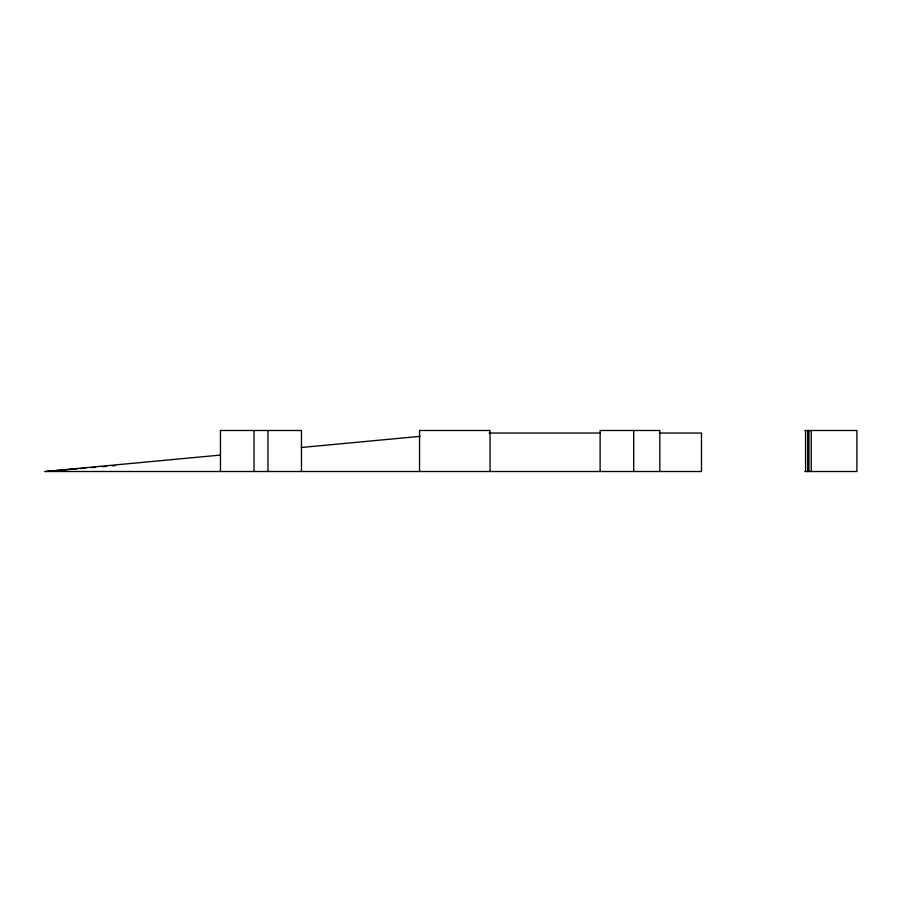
<?xml version="1.0" encoding="UTF-8"?>
<svg xmlns="http://www.w3.org/2000/svg" width="902" height="902" viewBox="0 0 902 902"><rect width="100%" height="100%" fill="white"/><g stroke="black" fill="none" stroke-linecap="round" stroke-linejoin="round"><path stroke-width="1.35" d="M659.306 433.05L701.497 433.05L701.497 471.509L45.1 471.509L220.122 455.104M301.336 447.493L420.343 436.331M45.1 471.509L77.268 468.837M80.064 468.6L85.656 468.138M91.249 467.664L95.454 467.315M102.445 466.729L106.639 466.379M112.231 465.917L115.028 465.68M804.843 430.491L856.9 430.491L856.9 471.509L804.843 471.509M489.109 433.05L600.225 433.05M811.248 430.491L811.248 471.509M808.97 430.491L808.97 471.509M807.73 430.491L807.73 471.509M805.587 430.491L805.587 471.509M659.813 471.509L659.813 430.491L600.123 430.491L600.123 471.509M633.7 430.491L633.7 471.509M490.057 471.509L490.057 430.491L419.554 430.491L419.554 471.509M301.471 471.509L301.471 430.491L220.46 430.491L220.46 471.509M267.962 430.491L267.962 471.509M254.037 430.491L254.037 471.509"/></g></svg>
